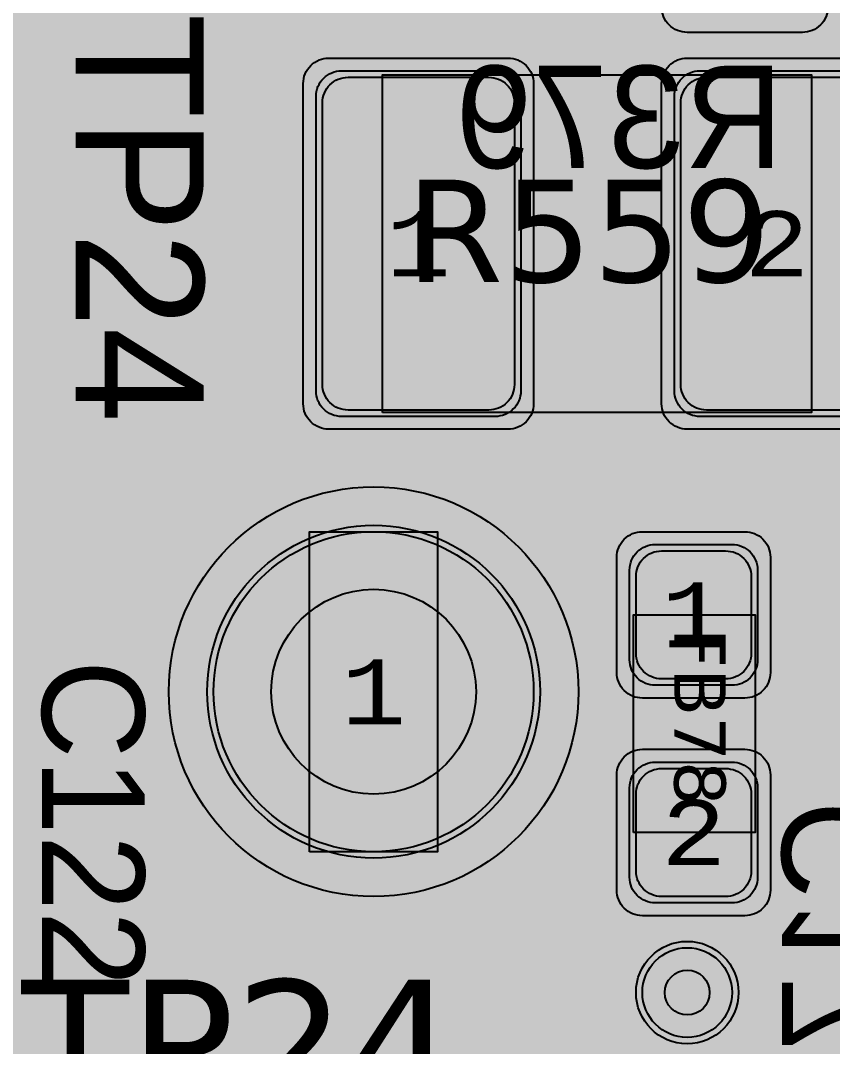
# Model space of a CAD drawing. Extents: x -28 to 199, y -61 to 255.
# Drawn here: x 74.99 to 81.33, y 201.48 to 209.49 of the extents above; entities that cross this region are included whole.
import ezdxf
from ezdxf.enums import TextEntityAlignment as Align

# ---------------------------------------------------------------- set-up
doc = ezdxf.new("R2010")
doc.units = 0
doc.header["$MEASUREMENT"] = 0
for name, color, linetype in [('ASSEMBLY_OUTLINES_TOP', 102, 'CONTINUOUS'), ('ASSEMBLY_PART_NUMBERS_BTM', 191, 'CONTINUOUS'), ('ASSEMBLY_PART_NUMBERS_TOP', 102, 'CONTINUOUS'), ('ASSEMBLY_REF_DES_TOP', 102, 'CONTINUOUS'), ('DRILL_DRAWING', 21, 'CONTINUOUS'), ('GENERATED_SILKSCREEN_BTM', 255, 'CONTINUOUS'), ('GENERATED_SILKSCREEN_TOP', 140, 'CONTINUOUS'), ('PART_HOLES_LAYER_2', 30, 'CONTINUOUS'), ('PART_HOLES_LAYER_3', 30, 'CONTINUOUS'), ('PART_HOLES_LAYER_BOTTOM', 30, 'CONTINUOUS'), ('PART_HOLES_LAYER_TOP', 30, 'CONTINUOUS'), ('PART_PADS_LAYER_2', 230, 'CONTINUOUS'), ('PART_PADS_LAYER_3', 81, 'CONTINUOUS'), ('PART_PADS_LAYER_BOTTOM', 10, 'CONTINUOUS'), ('PART_PADS_LAYER_TOP', 150, 'CONTINUOUS'), ('PART_PADS_SMD_TOP', 150, 'CONTINUOUS'), ('PIN_NUMBERS_BTM', 8, 'CONTINUOUS'), ('PIN_NUMBERS_TOP', 8, 'CONTINUOUS'), ('PLACEMENT_OUTLINES_TOP', 130, 'CONTINUOUS'), ('PLANE_SHAPES_LAYER_2', 230, 'CONTINUOUS'), ('PLANE_SHAPES_LAYER_3', 81, 'CONTINUOUS'), ('SILKSCREEN_OUTLINES_TOP', 150, 'CONTINUOUS'), ('SILKSCREEN_REF_DES_BTM', 211, 'CONTINUOUS'), ('SILKSCREEN_REF_DES_TOP', 150, 'CONTINUOUS'), ('SOLDERMASK_PADS_BTM', 12, 'CONTINUOUS'), ('SOLDERMASK_PADS_TOP', 180, 'CONTINUOUS'), ('SOLDERPASTE_PADS_TOP', 180, 'CONTINUOUS'), ('TRACES_LAYER_3', 81, 'CONTINUOUS'), ('TRACES_LAYER_BOTTOM', 10, 'CONTINUOUS'), ('TRACES_LAYER_TOP', 150, 'CONTINUOUS'), ('VIA_HOLES_LAYER_2', 30, 'CONTINUOUS'), ('VIA_HOLES_LAYER_3', 30, 'CONTINUOUS'), ('VIA_HOLES_LAYER_BOTTOM', 30, 'CONTINUOUS'), ('VIA_HOLES_LAYER_TOP', 30, 'CONTINUOUS'), ('VIA_PADS_LAYER_2', 230, 'CONTINUOUS'), ('VIA_PADS_LAYER_3', 81, 'CONTINUOUS'), ('VIA_PADS_LAYER_BOTTOM', 10, 'CONTINUOUS'), ('VIA_PADS_LAYER_TOP', 150, 'CONTINUOUS')]:
    doc.layers.add(name, color=color, linetype=linetype)
doc.styles.add('COURIER_NEW', font='COUR.TTF')
doc.styles.add('VERDANA', font='verdana.TTF')
doc.styles.add('VERIBEST_GERBER_0', font='txt')

msp = doc.modelspace()

# ---------------------------------------------------------------- hatches: boundary and pattern name
at = {"layer": 'PART_HOLES_LAYER_2'}
h = msp.add_hatch(color=256, dxfattribs=at)
edge = h.paths.add_edge_path()
edge.add_arc((77.75, 204.25), 0.8, 0, 360)
at = {"layer": 'PART_HOLES_LAYER_3'}
h = msp.add_hatch(color=256, dxfattribs=at)
edge = h.paths.add_edge_path()
edge.add_arc((77.75, 204.25), 0.8, 0, 360)
at = {"layer": 'PART_HOLES_LAYER_BOTTOM'}
h = msp.add_hatch(color=256, dxfattribs=at)
edge = h.paths.add_edge_path()
edge.add_arc((77.75, 204.25), 0.8, 0, 360)
at = {"layer": 'PART_HOLES_LAYER_TOP'}
h = msp.add_hatch(color=256, dxfattribs=at)
edge = h.paths.add_edge_path()
edge.add_arc((77.75, 204.25), 0.8, 0, 360)
at = {"layer": 'PLANE_SHAPES_LAYER_2'}
h = msp.add_hatch(color=256, dxfattribs=at)
h.paths.add_polyline_path([(169.5, 129.25), (149.5, 129.25), (142.25, 122), (142.25, 90.5), (147.5, 90.5), (147.5, 80), (154, 80), (154, 69.25), (131.75, 69.25), (131.75, 73.25), (121.25, 73.25), (121.25, 81), (110.5, 81), (110.5, 125.75), (106.5, 125.75), (106.5, 128.75), (93.5, 128.75), (93.5, 120.25), (91.75, 120.25), (91.75, 121.5), (80, 121.5), (80, 118.25), (73.25, 118.25), (73.25, 124.5), (67.5, 124.5), (67.5, 128), (57.75, 128), (57.75, 120.25), (55.25, 120.25), (55.25, 121.5), (47.5, 121.5), (47.5, 119), (35, 119), (35, 134.75), (32.75, 134.75), (32.75, 159.75), (29.25, 159.75), (29.25, 175.25), (22.5, 175.25), (22.5, 195.25), (17.25, 195.25), (17.25, 198), (22.5, 198), (22.5, 216.5), (40.25, 216.5), (40.25, 235.5), (54.5, 235.5), (54.5, 254), (87.25, 254), (87.25, 236.25), (86.25, 236.25), (86.25, 228.75), (81, 228.75), (81, 218.75), (95.25, 218.75), (95.25, 194.5), (87, 194.5), (87, 172), (131.1, 172), (131.1, 208.75), (115.5, 208.75), (115.5, 213.75), (106.75, 213.75), (106.75, 218.75), (110.25, 222.25), (110.25, 226.25), (142.5, 226.25), (142.5, 221.5), (160.5, 221.5), (160.5, 240.75), (169.5, 240.75)])
h.paths.add_polyline_path([(35.5, 149.5), (41.75, 149.5), (41.75, 152), (39.25, 152), (39.25, 154), (37.75, 154), (37.75, 152), (35.5, 152)], flags=16)
h.paths.add_polyline_path([(37.5, 125.75), (37.5, 128.75), (42.75, 128.75), (42.75, 125.75)], flags=16)
h.paths.add_polyline_path([(52, 127.75), (52, 130.75), (54.25, 130.75), (54.25, 127.75)], flags=16)
h.paths.add_polyline_path([(50.75, 219.5), (50.75, 226.5), (71.75, 226.5), (71.75, 219.5)], flags=16)
h.paths.add_polyline_path([(66.5, 150.75), (66.5, 177.5), (72.25, 177.5), (72.25, 150.75)], flags=16)
h.paths.add_polyline_path([(47.25, 185.25), (73, 185.25), (73, 188.25), (70.25, 188.25), (70.25, 191), (47.25, 191)], flags=16)
h.paths.add_polyline_path([(84.5, 208), (84.5, 212.75), (85, 212.75), (85, 208)], flags=16)
h.paths.add_polyline_path([(61.5, 137.25), (87.75, 137.25), (87.75, 140.5), (84.75, 140.5), (84.75, 143), (61.5, 143)], flags=16)
h.paths.add_polyline_path([(88.75, 127), (88.75, 130), (91, 130), (91, 127)], flags=16)
h.paths.add_polyline_path([(85.5, 130.25), (85.5, 132.5), (91, 132.5), (91, 130.25)], flags=16)
h.paths.add_polyline_path([(108.75, 142.25), (135.75, 142.25), (135.75, 145.75), (132.25, 145.75), (132.25, 149), (108.75, 149)], flags=16)
h.paths.add_polyline_path([(114.25, 126.75), (140.75, 126.75), (140.75, 129.75), (137.25, 129.75), (137.25, 133), (114.25, 133)], flags=16)
h.paths.add_polyline_path([(155.25, 180.25), (166.25, 180.25), (166.25, 186.25), (152.25, 186.25), (152.25, 183), (155.25, 183)], flags=16)
at = {"layer": 'PLANE_SHAPES_LAYER_3'}
h = msp.add_hatch(color=256, dxfattribs=at)
h.paths.add_polyline_path([(169.5, 129.25), (149.5, 129.25), (142.25, 122), (142.25, 90.5), (147.5, 90.5), (147.5, 80), (154, 80), (154, 69.25), (131.75, 69.25), (131.75, 73.25), (121.25, 73.25), (121.25, 81), (110.5, 81), (110.5, 125.75), (106.5, 125.75), (106.5, 128.75), (93.5, 128.75), (93.5, 120.25), (91.75, 120.25), (91.75, 121.5), (80, 121.5), (80, 118.25), (73.25, 118.25), (73.25, 124.5), (67.5, 124.5), (67.5, 127.75), (58.25, 127.75), (58.25, 130.25), (88.75, 130.25), (88.75, 127), (91, 127), (91, 132.5), (55, 132.5), (55, 131.25), (52, 131.25), (52, 127.75), (55, 127.75), (55, 127.25), (57.75, 127.25), (57.75, 120.25), (55.25, 120.25), (55.25, 121.5), (47.5, 121.5), (47.5, 119), (35, 119), (35, 134.75), (32.75, 134.75), (32.75, 159.75), (29.25, 159.75), (29.25, 175.25), (22.5, 175.25), (22.5, 195.25), (17.25, 195.25), (17.25, 198), (22.5, 198), (22.5, 216.5), (40.25, 216.5), (40.25, 235.5), (54.5, 235.5), (54.5, 254), (87.25, 254), (87.25, 236.25), (86.25, 236.25), (86.25, 228.75), (81, 228.75), (81, 218.75), (95.25, 218.75), (95.25, 194.5), (87, 194.5), (87, 172), (131.1, 172), (131.1, 208.75), (115.5, 208.75), (115.5, 213.75), (106.75, 213.75), (106.75, 218.75), (110.25, 222.25), (110.25, 226.25), (142.5, 226.25), (142.5, 221.5), (160.5, 221.5), (160.5, 240.75), (169.5, 240.75)])
h.paths.add_polyline_path([(35.5, 149.5), (41.75, 149.5), (41.75, 152), (39.25, 152), (39.25, 154), (37.75, 154), (37.75, 152), (35.5, 152)], flags=16)
h.paths.add_polyline_path([(37.5, 125.75), (37.5, 128.75), (42.75, 128.75), (42.75, 125.75)], flags=16)
h.paths.add_polyline_path([(50.75, 219.5), (50.75, 226.5), (71.75, 226.5), (71.75, 219.5)], flags=16)
h.paths.add_polyline_path([(66.5, 150.75), (66.5, 177.5), (72.25, 177.5), (72.25, 150.75)], flags=16)
h.paths.add_polyline_path([(47.25, 185.25), (73, 185.25), (73, 188.25), (70.25, 188.25), (70.25, 191), (47.25, 191)], flags=16)
h.paths.add_polyline_path([(84.5, 208), (84.5, 212.75), (85, 212.75), (85, 208)], flags=16)
h.paths.add_polyline_path([(61.5, 137.25), (87.75, 137.25), (87.75, 140.5), (84.75, 140.5), (84.75, 143), (61.5, 143)], flags=16)
h.paths.add_polyline_path([(108.75, 142.25), (135.75, 142.25), (135.75, 145.75), (132.25, 145.75), (132.25, 149), (108.75, 149)], flags=16)
h.paths.add_polyline_path([(114.25, 126.75), (140.75, 126.75), (140.75, 129.75), (137.25, 129.75), (137.25, 133), (114.25, 133)], flags=16)
h.paths.add_polyline_path([(155.25, 180.25), (166.25, 180.25), (166.25, 186.25), (152.25, 186.25), (152.25, 183), (155.25, 183)], flags=16)
at = {"layer": 'VIA_HOLES_LAYER_2'}
h = msp.add_hatch(color=256, dxfattribs=at)
edge = h.paths.add_edge_path()
edge.add_arc((80.2, 201.9), 0.175, 0, 360)
at = {"layer": 'VIA_HOLES_LAYER_3'}
h = msp.add_hatch(color=256, dxfattribs=at)
edge = h.paths.add_edge_path()
edge.add_arc((80.2, 201.9), 0.175, 0, 360)
at = {"layer": 'VIA_HOLES_LAYER_BOTTOM'}
h = msp.add_hatch(color=256, dxfattribs=at)
edge = h.paths.add_edge_path()
edge.add_arc((80.2, 201.9), 0.175, 0, 360)
at = {"layer": 'VIA_HOLES_LAYER_TOP'}
h = msp.add_hatch(color=256, dxfattribs=at)
edge = h.paths.add_edge_path()
edge.add_arc((80.2, 201.9), 0.175, 0, 360)

# ---------------------------------------------------------------- linework, layer by layer
at = {"layer": 'ASSEMBLY_OUTLINES_TOP'}
for points in [[(77.82, 206.43), (77.82, 209.07), (81.17, 209.07), (81.17, 206.43)], [(77.25, 203), (77.25, 205.5), (78.25, 205.5), (78.25, 203)], [(79.78, 203.15), (79.78, 204.85), (80.73, 204.85), (80.73, 203.15)]]:
    msp.add_lwpolyline(points, close=True, dxfattribs=at)
msp.add_circle((77.75, 204.25), 1.6, dxfattribs=at)
at = {"layer": 'GENERATED_SILKSCREEN_BTM', "const_width": 0.15}
msp.add_lwpolyline([(81.783844, 209.529995), (81.216156, 209.529995, 1.1642e-05), (81.216164, 209.530005), (81.783836, 209.530005, 1.1642e-05), (81.783844, 209.529995)], format="xyb", dxfattribs=at)
for points in [[(78.4324, 208.3296), (78.5668, 208.4392), (78.5692, 208.4408), (78.5708, 208.4432), (78.5716, 208.448), (78.5708, 208.4536), (78.5684, 208.4592), (78.5644, 208.4632), (78.5596, 208.4664), (78.554, 208.4672), (78.5484, 208.4656), (78.418, 208.3592), (78.1596, 208.3592), (78.0348, 208.46), (78.0348, 208.7472), (78.1436, 208.6592), (78.1468, 208.6576), (78.1476, 208.6568), (78.15, 208.656), (78.1532, 208.656), (78.4228, 208.656), (78.426, 208.656), (78.4308, 208.6576), (78.4324, 208.6592), (78.5668, 208.768), (78.5692, 208.7688), (78.57, 208.7704), (78.5716, 208.7728), (78.5732, 208.7784), (78.574, 208.7816), (78.574, 209.0008), (78.5732, 209.0048), (78.5716, 209.008), (78.57, 209.0104), (78.5692, 209.0112), (78.5668, 209.0136), (78.4324, 209.1232), (78.4292, 209.124), (78.4276, 209.1248), (78.426, 209.1256), (78.4228, 209.1264), (78.1532, 209.1264), (78.15, 209.1256), (78.1484, 209.1248), (78.146, 209.124), (78.1428, 209.1232), (78.0084, 209.0136), (78.006, 209.0096), (78.0052, 209.0064), (78.0036, 209.004), (78.0028, 209.0008), (78.0028, 208.452), (78.0036, 208.4496), (78.0052, 208.444), (78.006, 208.4424), (78.0084, 208.4392), (78.1428, 208.3296), (78.1468, 208.328), (78.1476, 208.3272), (78.15, 208.3272), (78.1508, 208.3264), (78.1516, 208.3264), (78.1532, 208.3264), (78.4228, 208.3264), (78.426, 208.3272), (78.4292, 208.328), (78.4324, 208.3296)], [(79.2196, 208.3504), (79.2212, 208.3448), (79.2204, 208.3392), (79.2172, 208.3344), (79.2124, 208.3312), (79.2068, 208.3296), (79.2012, 208.3288), (79.1964, 208.3304), (79.1924, 208.3352), (78.7612, 209.1024), (78.7596, 209.1064), (78.7596, 209.1096), (78.7596, 209.1128), (78.7612, 209.116), (78.7636, 209.1208), (78.7668, 209.124), (78.7708, 209.1256), (78.7748, 209.1264), (79.3148, 209.1264), (79.3204, 209.1248), (79.3252, 209.1208), (79.3276, 209.116), (79.3284, 209.1096), (79.3276, 209.104), (79.3252, 209.0984), (79.3204, 209.0944), (79.3148, 209.0936), (78.802, 209.0936), (79.2196, 208.3504)], [(79.9444, 208.3296), (80.0796, 208.4392), (80.082, 208.4408), (80.0836, 208.4432), (80.0844, 208.4456), (80.0844, 208.448), (80.0836, 208.4536), (80.0804, 208.4592), (80.0764, 208.4632), (80.0716, 208.4664), (80.066, 208.4672), (80.0604, 208.4656), (79.93, 208.3592), (79.6716, 208.3592), (79.5468, 208.46), (79.5468, 208.6088), (79.67, 208.7104), (79.8028, 208.7104), (79.8092, 208.712), (79.8132, 208.7152), (79.8156, 208.7208), (79.8164, 208.7264), (79.8156, 208.732), (79.8132, 208.7368), (79.8092, 208.7408), (79.8028, 208.7424), (79.67, 208.7424), (79.5468, 208.844), (79.5468, 208.9928), (79.6716, 209.0936), (79.93, 209.0936), (80.0604, 208.9872), (80.066, 208.9856), (80.0716, 208.9864), (80.0764, 208.9888), (80.0804, 208.9936), (80.0836, 208.9984), (80.0844, 209.004), (80.0844, 209.0072), (80.0836, 209.0096), (80.082, 209.012), (80.0796, 209.0136), (79.9444, 209.1232), (79.942, 209.124), (79.9396, 209.1248), (79.9388, 209.1256), (79.9356, 209.1264), (79.666, 209.1264), (79.662, 209.1256), (79.6604, 209.1248), (79.6588, 209.124), (79.6556, 209.1232), (79.5204, 209.0136), (79.518, 209.0096), (79.5172, 209.0064), (79.5156, 209.004), (79.5148, 209.0008), (79.5148, 208.836), (79.5156, 208.8336), (79.5172, 208.828), (79.518, 208.824), (79.5204, 208.8224), (79.638, 208.7264), (79.5204, 208.6304), (79.5196, 208.6288), (79.518, 208.6272), (79.5172, 208.6264), (79.5172, 208.6248), (79.5156, 208.6192), (79.5148, 208.6168), (79.5148, 208.452), (79.5156, 208.448), (79.5172, 208.4448), (79.518, 208.4416), (79.5204, 208.4392), (79.6556, 208.3296), (79.6588, 208.328), (79.6596, 208.3272), (79.662, 208.3272), (79.6628, 208.3264), (79.6636, 208.3264), (79.666, 208.3264), (79.9356, 208.3264), (79.9388, 208.3272), (79.942, 208.328), (79.9444, 208.3296)], [(80.2756, 208.8224), (80.2732, 208.824), (80.2724, 208.828), (80.2708, 208.832), (80.27, 208.836), (80.27, 209.0008), (80.2708, 209.0048), (80.2724, 209.0072), (80.2724, 209.0096), (80.2732, 209.0104), (80.2748, 209.0112), (80.2756, 209.0128), (80.4116, 209.1232), (80.4156, 209.1248), (80.4188, 209.1256), (80.422, 209.1264), (80.8252, 209.1264), (80.8324, 209.1248), (80.8372, 209.1208), (80.8412, 209.116), (80.8428, 209.1104), (80.8428, 208.3424), (80.8412, 208.336), (80.8372, 208.332), (80.8324, 208.3296), (80.8268, 208.3288), (80.8204, 208.3296), (80.8148, 208.332), (80.8108, 208.336), (80.8092, 208.3424), (80.8092, 208.7104), (80.4332, 208.7104), (80.302, 208.3376), (80.2988, 208.332), (80.2932, 208.3288), (80.2876, 208.328), (80.282, 208.3296), (80.2772, 208.332), (80.2732, 208.336), (80.2716, 208.3416), (80.2724, 208.348), (80.4036, 208.7208), (80.2756, 208.8224)], [(78.5412, 208.9928), (78.5412, 208.7896), (78.418, 208.688), (78.1596, 208.688), (78.0348, 208.7896), (78.0348, 208.9928), (78.1596, 209.0936), (78.418, 209.0936), (78.5412, 208.9928)], [(80.8092, 209.0936), (80.4268, 209.0936), (80.302, 208.9928), (80.302, 208.844), (80.4268, 208.7424), (80.8092, 208.7424), (80.8092, 209.0936)], [(81.6112, 203.2916), (81.0624, 203.2916), (81.0584, 203.2908), (81.0552, 203.2892), (81.0536, 203.2876), (81.052, 203.2868), (81.0496, 203.2844), (80.94, 203.15), (80.9392, 203.1476), (80.9384, 203.1452), (80.9376, 203.1444), (80.9368, 203.1412), (80.9368, 202.8716), (80.9376, 202.8676), (80.9384, 202.866), (80.9392, 202.8636), (80.94, 202.8612), (81.0496, 202.726), (81.0536, 202.7228), (81.06, 202.7212), (81.064, 202.722), (81.0688, 202.7236), (81.072, 202.726), (81.0752, 202.73), (81.0776, 202.734), (81.0784, 202.738), (81.0784, 202.742), (81.076, 202.7452), (80.9696, 202.8772), (80.9696, 203.1356), (81.0704, 203.2588), (81.6032, 203.2588)], [(81.704, 202.2508), (80.9528, 202.2508), (80.9472, 202.2516), (80.9432, 202.254), (80.9408, 202.258), (80.94, 202.2636), (80.9392, 202.2676), (80.9392, 202.2716), (80.9408, 202.2748), (80.944, 202.278), (81.1632, 202.434), (81.1688, 202.4364), (81.1744, 202.4364), (81.1792, 202.434), (81.1832, 202.43), (81.1864, 202.4252), (81.188, 202.4196), (81.188, 202.4164), (81.1864, 202.414), (81.1848, 202.4116), (81.1824, 202.41), (81.0032, 202.282), (81.704, 202.282)], [(80.9368, 201.254), (80.9368, 201.794), (80.9384, 201.7996), (80.9424, 201.8036), (80.9472, 201.8068), (80.9536, 201.8076), (80.9592, 201.8068), (80.9648, 201.8036), (80.9688, 201.7996), (80.9696, 201.794), (80.9696, 201.2812), (81.7128, 201.6988)], [(81.7128, 201.6988), (81.7184, 201.7004), (81.724, 201.6996), (81.7288, 201.6956), (81.732, 201.6916), (81.7336, 201.686), (81.7344, 201.6804), (81.732, 201.6756), (81.728, 201.6716), (80.9608, 201.2404)]]:
    msp.add_lwpolyline(points, dxfattribs=at)
at = {"layer": 'GENERATED_SILKSCREEN_TOP', "const_width": 0.15}
for points in [[(75.446575, 209.075425), (75.439575, 209.074425), (75.433575, 209.069425), (75.430575, 209.062425), (75.429575, 209.055425), (75.430575, 209.048425), (75.433575, 209.042425), (75.439575, 209.037425), (75.446575, 209.035425), (76.385575, 209.035425), (76.385575, 208.718425), (76.387575, 208.711425), (76.391575, 208.705425), (76.398575, 208.702425), (76.405575, 208.701425), (76.413575, 208.702425), (76.420575, 208.705425), (76.425575, 208.711425), (76.426575, 208.718425), (76.426575, 209.393425), (76.425575, 209.400425), (76.420575, 209.405425), (76.413575, 209.409425), (76.405575, 209.410425), (76.398575, 209.409425), (76.391575, 209.405425), (76.387575, 209.400425), (76.385575, 209.393425), (76.385575, 209.075425), (75.446575, 209.075425)], [(76.046575, 207.759425), (76.048575, 207.756425), (76.053575, 207.755425), (76.058575, 207.752425), (76.063575, 207.752425), (76.269575, 207.752425), (76.274575, 207.752425), (76.277575, 207.755425), (76.280575, 207.755425), (76.281575, 207.756425), (76.282575, 207.757425), (76.285575, 207.759425), (76.422575, 207.929425), (76.424575, 207.934425), (76.425575, 207.937425), (76.426575, 207.942425), (76.426575, 208.446425), (76.424575, 208.455425), (76.419575, 208.460425), (76.414575, 208.466425), (76.406575, 208.468425), (75.446575, 208.468425), (75.438575, 208.466425), (75.433575, 208.461425), (75.430575, 208.455425), (75.429575, 208.448425), (75.430575, 208.440425), (75.433575, 208.433425), (75.438575, 208.428425), (75.446575, 208.426425), (75.906575, 208.426425), (75.906575, 207.942425), (75.907575, 207.935425), (75.908575, 207.932425), (75.909575, 207.931425), (75.909575, 207.929425), (76.046575, 207.759425)], [(76.385575, 208.426425), (76.385575, 207.947425), (76.259575, 207.792425), (76.073575, 207.792425), (75.946575, 207.947425), (75.946575, 208.426425), (76.385575, 208.426425)], [(76.422575, 206.983425), (76.285575, 206.815425), (76.280575, 206.812425), (76.276575, 206.811425), (76.273575, 206.809425), (76.269575, 206.808425), (76.132575, 206.808425), (76.129575, 206.809425), (76.122575, 206.811425), (76.117575, 206.812425), (76.115575, 206.815425), (75.574575, 207.481425), (75.467575, 207.481425), (75.467575, 206.828425), (75.465575, 206.821425), (75.461575, 206.815425), (75.454575, 206.812425), (75.446575, 206.811425), (75.439575, 206.812425), (75.432575, 206.815425), (75.428575, 206.821425), (75.426575, 206.828425), (75.426575, 207.502425), (75.428575, 207.510425), (75.433575, 207.515425), (75.439575, 207.520425), (75.446575, 207.522425), (75.583575, 207.522425), (75.586575, 207.521425), (75.593575, 207.519425), (75.596575, 207.517425), (75.598575, 207.515425), (75.600575, 207.513425), (76.142575, 206.848425), (76.259575, 206.848425), (76.385575, 207.004425), (76.385575, 207.327425), (76.252575, 207.490425), (76.250575, 207.497425), (76.251575, 207.503425), (76.254575, 207.510425), (76.260575, 207.514425), (76.267575, 207.518425), (76.274575, 207.519425), (76.280575, 207.518425), (76.285575, 207.513425), (76.422575, 207.345425), (76.423575, 207.341425), (76.424575, 207.338425), (76.425575, 207.337425), (76.426575, 207.333425), (76.426575, 206.996425), (76.425575, 206.992425), (76.425575, 206.991425), (76.424575, 206.990425), (76.423575, 206.987425), (76.422575, 206.983425)], [(75.446575, 205.970425), (75.439575, 205.969425), (75.433575, 205.964425), (75.430575, 205.957425), (75.429575, 205.950425), (75.430575, 205.943425), (75.433575, 205.937425), (75.439575, 205.932425), (75.446575, 205.930425), (75.749575, 205.930425), (75.749575, 205.883425), (75.751575, 205.876425), (75.755575, 205.870425), (75.762575, 205.867425), (75.769575, 205.866425), (75.777575, 205.867425), (75.784575, 205.870425), (75.789575, 205.876425), (75.791575, 205.883425), (75.791575, 205.930425), (76.378575, 205.930425), (76.383575, 205.931425), (76.387575, 205.933425), (76.391575, 205.938425), (76.394575, 205.943425), (76.396575, 205.949425), (76.397575, 205.955425), (76.396575, 205.960425), (76.392575, 205.965425), (75.785575, 206.572425), (75.779575, 206.576425), (75.773575, 206.578425), (75.767575, 206.577425), (75.760575, 206.573425), (75.755575, 206.571425), (75.752575, 206.567425), (75.750575, 206.563425), (75.749575, 206.558425), (75.749575, 205.970425), (75.446575, 205.970425)], [(75.791575, 206.508425), (76.327575, 205.970425), (75.791575, 205.970425), (75.791575, 206.508425)], [(75.1664, 204.25), (75.276, 204.3844), (75.2784, 204.3884), (75.2816, 204.3892), (75.2848, 204.3908), (75.2888, 204.3916), (75.8376, 204.3916), (75.8416, 204.3908), (75.8448, 204.3892), (75.8472, 204.3876), (75.848, 204.3868), (75.8504, 204.3844), (75.96, 204.25), (75.9608, 204.2476), (75.9616, 204.2452), (75.9624, 204.2444), (75.9632, 204.2412), (75.9632, 203.9716), (75.9624, 203.9676), (75.9616, 203.966), (75.9608, 203.9636), (75.96, 203.9612), (75.8504, 203.826), (75.8464, 203.8228), (75.84, 203.8212), (75.836, 203.822), (75.832, 203.8236), (75.828, 203.826), (75.8248, 203.83), (75.8224, 203.834), (75.8216, 203.838), (75.8216, 203.842), (75.824, 203.8452), (75.9304, 203.9772), (75.9304, 204.2356), (75.8296, 204.3588), (75.2968, 204.3588), (75.196, 204.2356), (75.196, 203.9772), (75.3024, 203.8452), (75.3048, 203.842), (75.3048, 203.838), (75.304, 203.834), (75.3016, 203.83), (75.2984, 203.826), (75.2944, 203.8236), (75.2904, 203.822), (75.2848, 203.8212), (75.28, 203.8228), (75.276, 203.826), (75.1664, 203.9612), (75.1648, 203.9644), (75.164, 203.9652), (75.164, 203.9676), (75.164, 203.9684), (75.1632, 203.9692), (75.1632, 203.9716), (75.1632, 204.2412), (75.164, 204.2444), (75.1648, 204.2476), (75.1664, 204.25)], [(75.196, 203.522), (75.1952, 203.5284), (75.1912, 203.5316), (75.1856, 203.534), (75.1792, 203.5348), (75.1736, 203.534), (75.168, 203.5316), (75.164, 203.5284), (75.1632, 203.522), (75.1632, 203.21), (75.164, 203.2044), (75.168, 203.1996), (75.1736, 203.1972), (75.1792, 203.1964), (75.1856, 203.1972), (75.1912, 203.1996), (75.1952, 203.2044), (75.196, 203.21), (75.196, 203.3508), (75.9472, 203.3508), (75.9528, 203.3516), (75.9568, 203.354), (75.9592, 203.358), (75.96, 203.3636), (75.9608, 203.3676), (75.9608, 203.3716), (75.9592, 203.3748), (75.956, 203.378), (75.7368, 203.534), (75.7312, 203.5364), (75.7264, 203.5364), (75.7208, 203.534), (75.7168, 203.53), (75.7136, 203.5252), (75.712, 203.5196), (75.7136, 203.514), (75.7176, 203.51), (75.8968, 203.382), (75.196, 203.382), (75.196, 203.522)], [(75.96, 202.478), (75.8504, 202.3436), (75.8464, 202.3412), (75.8432, 202.3404), (75.8408, 202.3388), (75.8376, 202.338), (75.728, 202.338), (75.7256, 202.3388), (75.72, 202.3404), (75.716, 202.3412), (75.7144, 202.3436), (75.2816, 202.8764), (75.196, 202.8764), (75.196, 202.354), (75.1944, 202.3484), (75.1912, 202.3436), (75.1856, 202.3412), (75.1792, 202.3404), (75.1736, 202.3412), (75.168, 202.3436), (75.1648, 202.3484), (75.1632, 202.354), (75.1632, 202.8932), (75.1648, 202.8996), (75.1688, 202.9036), (75.1736, 202.9076), (75.1792, 202.9092), (75.2888, 202.9092), (75.2912, 202.9084), (75.2968, 202.9068), (75.2992, 202.9052), (75.3008, 202.9036), (75.3024, 202.902), (75.736, 202.37), (75.8296, 202.37), (75.9304, 202.4948), (75.9304, 202.7532), (75.824, 202.8836), (75.8224, 202.8892), (75.8232, 202.894), (75.8256, 202.8996), (75.8304, 202.9028), (75.836, 202.906), (75.8416, 202.9068), (75.8464, 202.906), (75.8504, 202.902), (75.96, 202.7676), (75.9608, 202.7644), (75.9616, 202.762), (75.9624, 202.7612), (75.9632, 202.758), (75.9632, 202.4884), (75.9624, 202.4852), (75.9624, 202.4844), (75.9616, 202.4836), (75.9608, 202.4812), (75.96, 202.478)], [(75.96, 201.722), (75.8504, 201.5876), (75.8464, 201.5852), (75.8432, 201.5844), (75.8408, 201.5828), (75.8376, 201.582), (75.728, 201.582), (75.7256, 201.5828), (75.72, 201.5844), (75.716, 201.5852), (75.7144, 201.5876), (75.2816, 202.1204), (75.196, 202.1204), (75.196, 201.598), (75.1944, 201.5924), (75.1912, 201.5876), (75.1856, 201.5852), (75.1792, 201.5844), (75.1736, 201.5852), (75.168, 201.5876), (75.1648, 201.5924), (75.1632, 201.598), (75.1632, 202.1372), (75.1648, 202.1436), (75.1688, 202.1476), (75.1736, 202.1516), (75.1792, 202.1532), (75.2888, 202.1532), (75.2912, 202.1524), (75.2968, 202.1508), (75.2992, 202.1492), (75.3008, 202.1476), (75.3024, 202.146), (75.736, 201.614), (75.8296, 201.614), (75.9304, 201.7388), (75.9304, 201.9972), (75.824, 202.1276), (75.8224, 202.1332), (75.8232, 202.138), (75.8256, 202.1436), (75.8304, 202.1468), (75.836, 202.15), (75.8416, 202.1508), (75.8464, 202.15), (75.8504, 202.146), (75.96, 202.0116), (75.9608, 202.0084), (75.9616, 202.006), (75.9624, 202.0052), (75.9632, 202.002), (75.9632, 201.7324), (75.9624, 201.7292), (75.9624, 201.7284), (75.9616, 201.7276), (75.9608, 201.7252), (75.96, 201.722)]]:
    msp.add_lwpolyline(points, dxfattribs=at)
for points in [[(80.083844, 209.070005, 1.1642e-05), (80.083836, 209.069995), (78.916164, 209.069995, 1.1642e-05), (78.916156, 209.070005), (80.083844, 209.070005)], [(80.083844, 206.429995), (78.916156, 206.429995, 1.1642e-05), (78.916164, 206.430005), (80.083836, 206.430005, 1.1642e-05), (80.083844, 206.429995)], [(80.730005, 203.707902, 1.22306e-05), (80.729995, 203.707911), (80.729995, 204.292089, 1.22306e-05), (80.730005, 204.292098), (80.730005, 203.707902)], [(79.780005, 203.716164, 1.1642e-05), (79.779995, 203.716156), (79.779995, 204.283844, 1.1642e-05), (79.780005, 204.283836), (79.780005, 203.716164)]]:
    msp.add_lwpolyline(points, format="xyb", dxfattribs=at)
msp.add_lwpolyline([(76.15, 204.25, -1), (79.35, 204.25, -1)], format="xyb", close=True, dxfattribs=at)
at = {"layer": 'PART_HOLES_LAYER_2'}
msp.add_circle((77.75, 204.25), 0.8, dxfattribs=at)
at = {"layer": 'PART_HOLES_LAYER_3'}
msp.add_circle((77.75, 204.25), 0.8, dxfattribs=at)
at = {"layer": 'PART_HOLES_LAYER_BOTTOM'}
msp.add_circle((77.75, 204.25), 0.8, dxfattribs=at)
at = {"layer": 'PART_HOLES_LAYER_TOP'}
msp.add_circle((77.75, 204.25), 0.8, dxfattribs=at)
at = {"layer": 'PART_PADS_LAYER_2'}
msp.add_circle((77.75, 204.25), 1.25, dxfattribs=at)
at = {"layer": 'PART_PADS_LAYER_3'}
msp.add_circle((77.75, 204.25), 1.25, dxfattribs=at)
at = {"layer": 'PART_PADS_LAYER_BOTTOM'}
msp.add_circle((77.75, 204.25), 1.25, dxfattribs=at)
at = {"layer": 'PART_PADS_LAYER_TOP'}
msp.add_circle((77.75, 204.25), 1.25, dxfattribs=at)
at = {"layer": 'PART_PADS_SMD_TOP'}
for points in [[(77.5, 206.4, -0.4142135624), (77.3, 206.6), (77.3, 208.9, -0.4142135624), (77.5, 209.1), (78.7, 209.1, -0.4142135624), (78.9, 208.9), (78.9, 206.6, -0.4142135624), (78.7, 206.4)], [(80.3, 206.4, -0.4142135624), (80.1, 206.6), (80.1, 208.9, -0.4142135624), (80.3, 209.1), (81.5, 209.1, -0.4142135624), (81.7, 208.9), (81.7, 206.6, -0.4142135624), (81.5, 206.4)], [(80.55, 205.4, -0.4142135624), (80.75, 205.2), (80.75, 204.5, -0.4142135624), (80.55, 204.3), (79.95, 204.3, -0.4142135624), (79.75, 204.5), (79.75, 205.2, -0.4142135624), (79.95, 205.4)], [(80.55, 203.7, -0.4142135624), (80.75, 203.5), (80.75, 202.8, -0.4142135624), (80.55, 202.6), (79.95, 202.6, -0.4142135624), (79.75, 202.8), (79.75, 203.5, -0.4142135624), (79.95, 203.7)]]:
    msp.add_lwpolyline(points, format="xyb", close=True, dxfattribs=at)
at = {"layer": 'PLACEMENT_OUTLINES_TOP'}
for points in [[(77.82, 206.43), (77.82, 209.07), (81.17, 209.07), (81.17, 206.43)], [(79.78, 203.15), (79.78, 204.85), (80.73, 204.85), (80.73, 203.15)]]:
    msp.add_lwpolyline(points, close=True, dxfattribs=at)
msp.add_circle((77.75, 204.25), 1.6, dxfattribs=at)
at = {"layer": 'SILKSCREEN_OUTLINES_TOP'}
for points in [[(77.82, 206.43), (77.82, 209.07), (81.17, 209.07), (81.17, 206.43)], [(79.78, 203.15), (79.78, 204.85), (80.73, 204.85), (80.73, 203.15)]]:
    msp.add_lwpolyline(points, close=True, dxfattribs=at)
msp.add_circle((77.75, 204.25), 1.6, dxfattribs=at)
at = {"layer": 'SOLDERMASK_PADS_BTM'}
msp.add_lwpolyline([(81.3, 209.6, -0.4142135624), (81.1, 209.4), (80.2, 209.4, -0.4142135624), (80, 209.6), (80, 210.4, -0.4142135624), (80.2, 210.6), (81.1, 210.6, -0.4142135624), (81.3, 210.4)], format="xyb", close=True, dxfattribs=at)
msp.add_circle((77.75, 204.25), 1.3, dxfattribs=at)
at = {"layer": 'SOLDERMASK_PADS_TOP'}
for points in [[(77.4, 206.3, -0.4142135624), (77.2, 206.5), (77.2, 209, -0.4142135624), (77.4, 209.2), (78.8, 209.2, -0.4142135624), (79, 209), (79, 206.5, -0.4142135624), (78.8, 206.3)], [(80.2, 206.3, -0.4142135624), (80, 206.5), (80, 209, -0.4142135624), (80.2, 209.2), (81.6, 209.2, -0.4142135624), (81.8, 209), (81.8, 206.5, -0.4142135624), (81.6, 206.3)], [(80.65, 205.5, -0.4142135624), (80.85, 205.3), (80.85, 204.4, -0.4142135624), (80.65, 204.2), (79.85, 204.2, -0.4142135624), (79.65, 204.4), (79.65, 205.3, -0.4142135624), (79.85, 205.5)], [(80.65, 203.8, -0.4142135624), (80.85, 203.6), (80.85, 202.7, -0.4142135624), (80.65, 202.5), (79.85, 202.5, -0.4142135624), (79.65, 202.7), (79.65, 203.6, -0.4142135624), (79.85, 203.8)]]:
    msp.add_lwpolyline(points, format="xyb", close=True, dxfattribs=at)
msp.add_circle((77.75, 204.25), 1.3, dxfattribs=at)
at = {"layer": 'SOLDERPASTE_PADS_TOP'}
for points in [[(77.55, 206.45, -0.4142135624), (77.35, 206.65), (77.35, 208.85, -0.4142135624), (77.55, 209.05), (78.65, 209.05, -0.4142135624), (78.85, 208.85), (78.85, 206.65, -0.4142135624), (78.65, 206.45)], [(80.35, 206.45, -0.4142135624), (80.15, 206.65), (80.15, 208.85, -0.4142135624), (80.35, 209.05), (81.45, 209.05, -0.4142135624), (81.65, 208.85), (81.65, 206.65, -0.4142135624), (81.45, 206.45)], [(80.5, 205.35, -0.4142135624), (80.7, 205.15), (80.7, 204.55, -0.4142135624), (80.5, 204.35), (80, 204.35, -0.4142135624), (79.8, 204.55), (79.8, 205.15, -0.4142135624), (80, 205.35)], [(80.5, 203.65, -0.4142135624), (80.7, 203.45), (80.7, 202.85, -0.4142135624), (80.5, 202.65), (80, 202.65, -0.4142135624), (79.8, 202.85), (79.8, 203.45, -0.4142135624), (80, 203.65)]]:
    msp.add_lwpolyline(points, format="xyb", close=True, dxfattribs=at)
at = {"layer": 'TRACES_LAYER_3', "const_width": 0.5}
for points in [[(91.3, 204), (90.342576, 204), (90.271966, 204.07061), (89.763969, 204.07061), (89.190436, 203.497077), (80.102233, 203.497077), (79.34931, 204.25), (77.75, 204.25)], [(80.2, 201.9), (82.009936, 200.090064), (85.30575, 200.090064), (87.115686, 201.9), (90.5, 201.9)]]:
    msp.add_lwpolyline(points, dxfattribs=at)
at = {"layer": 'TRACES_LAYER_BOTTOM', "const_width": 0.5}
for points in [[(70.25, 221.25), (70.25, 217.02734), (79.400398, 207.876942), (79.400398, 206.057439), (81.59983, 203.858007), (81.59983, 199.27683), (81, 198.677), (81, 197.85)], [(78.2, 215.3), (78.2, 210.17368), (81.056043, 207.317637), (81.056043, 205.725054), (83.181097, 203.6), (84.25, 203.6)], [(77.75, 204.25), (77.75, 208.483332), (72.383332, 213.85), (64.5, 213.85)], [(67.273099, 201.9), (80.2, 201.9)]]:
    msp.add_lwpolyline(points, dxfattribs=at)
at = {"layer": 'TRACES_LAYER_TOP', "const_width": 0.5}
for points in [[(83.75, 207.95), (82.45, 207.95), (82.25, 207.75), (80.9, 207.75)], [(78.1, 207.75), (78.1, 207.2), (79.612709, 205.687291), (79.612709, 205.537291), (80.25, 204.9), (80.25, 204.85)], [(77.75, 204.25), (77.75, 200.6)], [(80.2, 201.9), (80.25, 201.95), (80.25, 203.15)], [(80.2, 201.9), (80.2, 199.077008), (75.142137, 194.019145), (66.353855, 194.019145), (66, 194.373), (66, 195)]]:
    msp.add_lwpolyline(points, dxfattribs=at)
at = {"layer": 'VIA_HOLES_LAYER_2'}
msp.add_circle((80.2, 201.9), 0.175, dxfattribs=at)
at = {"layer": 'VIA_HOLES_LAYER_3'}
msp.add_circle((80.2, 201.9), 0.175, dxfattribs=at)
at = {"layer": 'VIA_HOLES_LAYER_BOTTOM'}
msp.add_circle((80.2, 201.9), 0.175, dxfattribs=at)
at = {"layer": 'VIA_HOLES_LAYER_TOP'}
msp.add_circle((80.2, 201.9), 0.175, dxfattribs=at)
at = {"layer": 'VIA_PADS_LAYER_2'}
msp.add_circle((80.2, 201.9), 0.4, dxfattribs=at)
at = {"layer": 'VIA_PADS_LAYER_3'}
msp.add_circle((80.2, 201.9), 0.4, dxfattribs=at)
at = {"layer": 'VIA_PADS_LAYER_BOTTOM'}
msp.add_circle((80.2, 201.9), 0.35, dxfattribs=at)
at = {"layer": 'VIA_PADS_LAYER_TOP'}
msp.add_circle((80.2, 201.9), 0.35, dxfattribs=at)

# ---------------------------------------------------------------- texts
at = {"layer": 'ASSEMBLY_PART_NUMBERS_BTM', "style": 'VERIBEST_GERBER_0', "text_generation_flag": 2}
msp.add_text('GRM32DR71E106KA12L', height=2.032, rotation=90, dxfattribs=at).set_placement((78.79, 237.25), align=Align.TOP_LEFT)
for s, p in [('CL21B225KOFNNNE', (100, 211.21)), ('CL10B104KB8SFNC', (96, 209.96)), ('ERJ-3EKF1022V', (81.5, 207.46)), ('CL10B104KB8SFNC', (96, 206.46)), ('MMZ1608A182B', (96, 204.71)), ('CL21B225KOFNNNE', (100.25, 203.46)), ('SN74LVC2G00DCTR', (106.25, 203.04))]:
    msp.add_text(s, height=2.032, dxfattribs=at).set_placement(p, align=Align.TOP_LEFT)
at = {"layer": 'ASSEMBLY_PART_NUMBERS_TOP', "style": 'VERIBEST_GERBER_0'}
for s, p in [('ERJ-3GEY0R00V', (78.04, 216.5)), ('CL21B225KOFNNNE', (77.46, 213.25)), ('MPZ1608S221A_1', (75.71, 213.25)), ('CL21B225KOFNNNE', (81.21, 207)), ('MPZ1608S221A_1', (77.71, 204))]:
    msp.add_text(s, height=2.032, rotation=270, dxfattribs=at).set_placement(p, align=Align.TOP_LEFT)
for s, p in [('MCR25JZHJ000', (79.5, 205.21)), ('5010', (77.75, 201.71))]:
    msp.add_text(s, height=2.032, dxfattribs=at).set_placement(p, align=Align.TOP_LEFT)
at = {"layer": 'ASSEMBLY_REF_DES_TOP', "style": 'VERDANA'}
for s, height, p in [('R559', 0.8, (78, 208.25)), ('TP24', 1, (75, 202))]:
    msp.add_text(s, height=height, dxfattribs=at).set_placement(p, align=Align.TOP_LEFT)
msp.add_text('FB78', height=0.4, rotation=270, dxfattribs=at).set_placement((80.5, 204.75), align=Align.TOP_LEFT)
at = {"layer": 'DRILL_DRAWING', "style": 'VERIBEST_GERBER_0'}
for s, p in [('K', (77.75, 204.25)), ('A', (80.2, 201.9))]:
    msp.add_text(s, height=2, dxfattribs=at).set_placement(p, align=Align.MIDDLE_CENTER)
at = {"layer": 'PIN_NUMBERS_BTM', "style": 'COURIER_NEW'}
for s, p in [('1', (78.1, 207.75)), ('2', (80.9, 207.75)), ('1', (80.25, 204.85)), ('1', (77.75, 204.25)), ('2', (80.25, 203.15))]:
    msp.add_text(s, height=0.508, dxfattribs=at).set_placement(p, align=Align.MIDDLE_CENTER)
at = {"layer": 'PIN_NUMBERS_TOP', "style": 'COURIER_NEW'}
for s, p in [('1', (78.1, 207.75)), ('2', (80.9, 207.75)), ('1', (80.25, 204.85)), ('1', (77.75, 204.25)), ('2', (80.25, 203.15))]:
    msp.add_text(s, height=0.508, dxfattribs=at).set_placement(p, align=Align.MIDDLE_CENTER)
at = {"layer": 'SILKSCREEN_REF_DES_BTM', "style": 'VERIBEST_GERBER_0', "text_generation_flag": 2}
msp.add_text('R379', height=0.8, dxfattribs=at).set_placement((80.95, 209.14), align=Align.TOP_LEFT)
msp.add_text('C179', height=0.8, rotation=90, dxfattribs=at).set_placement((80.94, 203.4), align=Align.TOP_LEFT)
at = {"layer": 'SILKSCREEN_REF_DES_TOP', "style": 'VERIBEST_GERBER_0'}
for s, height, p in [('TP24', 1, (76.422575, 209.547425)), ('C122', 0.8, (75.96, 204.5))]:
    msp.add_text(s, height=height, rotation=270, dxfattribs=at).set_placement(p, align=Align.TOP_LEFT)

doc.saveas('drawing.dxf')
